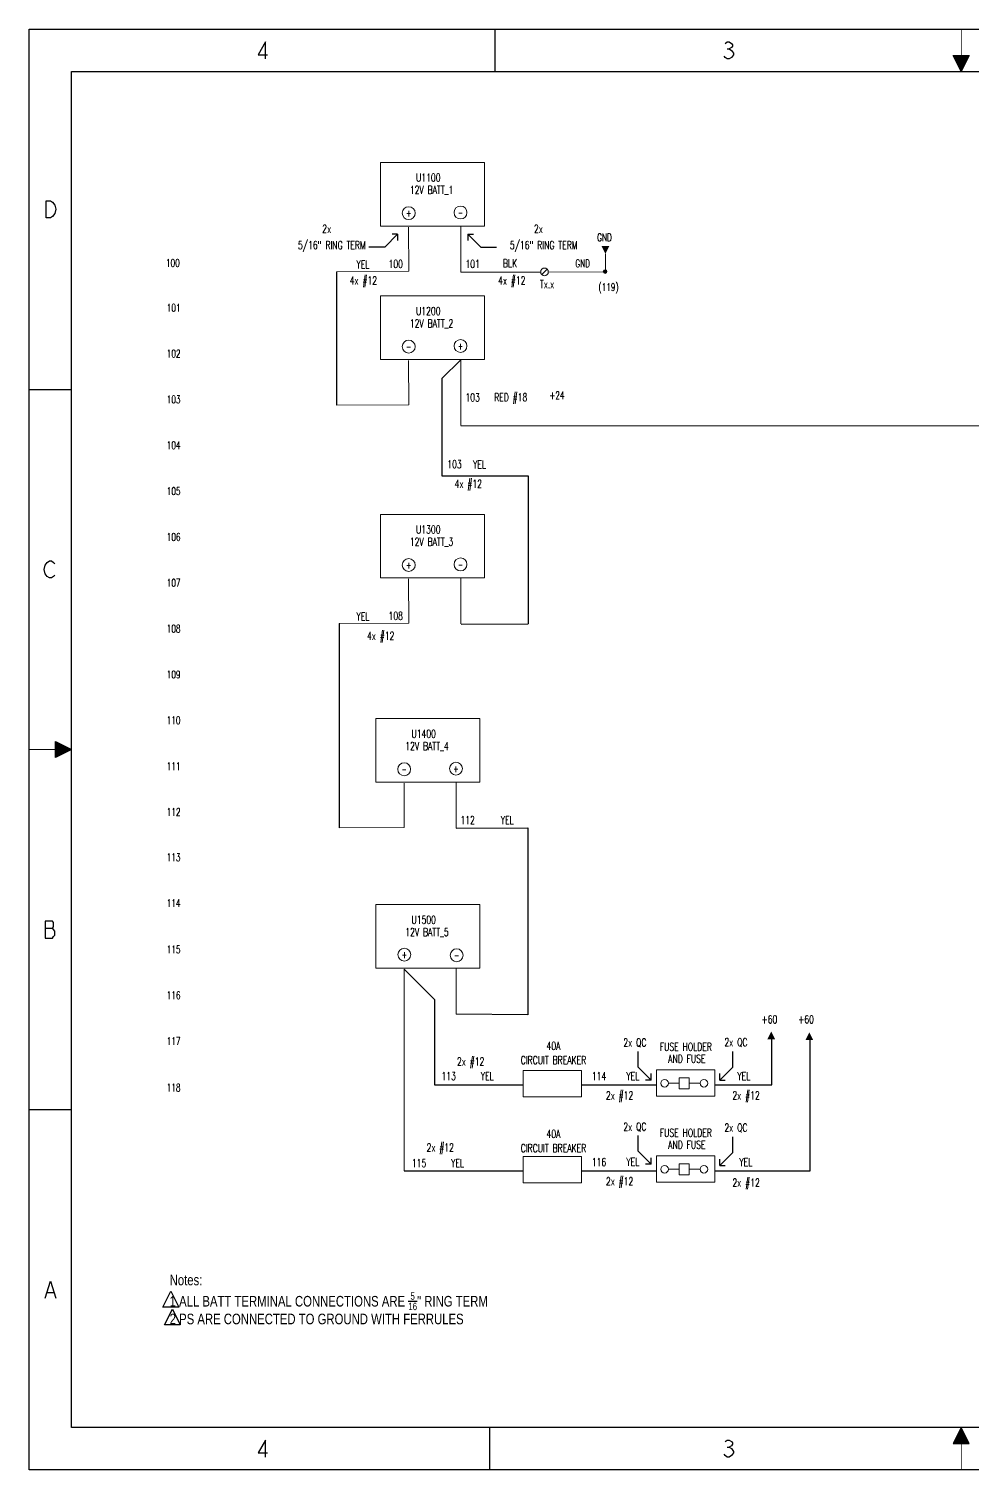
# Model space of a CAD drawing. Extents: x 0 to 22, y 0 to 17.
# Drawn here: x -0.01 to 11.13, y -0.01 to 17.01 of the extents above; entities that cross this region are included whole.
import ezdxf
from ezdxf.enums import TextEntityAlignment as Align
from ezdxf.lldxf.tags import DXFTag

# ---------------------------------------------------------------- set-up
doc = ezdxf.new("R2010")
doc.units = 0
doc.header["$LTSCALE"] = 1.21
doc.header["$MEASUREMENT"] = 0
for name, color, linetype, lineweight in [('FIELD', 3, 'HIDDEN2', 13), ('GRAPHIC', 2, 'Continuous', 13), ('OBJECT', 4, 'Continuous', 13), ('SCHEMATIC', 7, 'Continuous', 13), ('TEXT', 1, 'Continuous', 13)]:
    doc.layers.add(name, color=color, linetype=linetype, lineweight=lineweight)
doc.styles.get("Standard").update_dxf_attribs({"font": 'txt', "width": 0.8})
doc.styles.add('STNARROW', font='ROMANS', dxfattribs={"width": 0.7})
tags = doc.linetypes.add('HIDDEN2', pattern=[0.1875, 0.125, -0.0625]).pattern_tags.tags
tags[6:7] = [DXFTag(74, 4), DXFTag(75, 0), DXFTag(340, '0'), DXFTag(46, 1.0), DXFTag(50, 0.0), DXFTag(44, 0.0), DXFTag(45, 0.0)]
tags[4:5] = [DXFTag(74, 4), DXFTag(75, 0), DXFTag(340, '0'), DXFTag(46, 1.0), DXFTag(50, 0.0), DXFTag(44, 0.0), DXFTag(45, 0.0)]

# ---------------------------------------------------------------- blocks, each defined once
blk = doc.blocks.new('_WCONN')
at = {"layer": 'GRAPHIC'}
for radius in [0.03, 0.03, 0.0217, 0.0125]:
    blk.add_circle((0, 0), radius, dxfattribs=at)

msp = doc.modelspace()

# ---------------------------------------------------------------- hatches: boundary and pattern name
at = {"layer": 'GRAPHIC'}
for points in [[(6.8, 14.351), (6.845, 14.441), (6.755, 14.441)], [(8.757, 5.172), (8.712, 5.081), (8.802, 5.081)], [(9.207, 5.163), (9.162, 5.073), (9.252, 5.073)]]:
    msp.add_hatch(color=256, dxfattribs=at).paths.add_polyline_path(points)

# ---------------------------------------------------------------- linework, layer by layer
at = {"color": 7, "linetype": 'Continuous'}
for p, q in [((0, 0), (0, 17)), ((0, 17), (22, 17)), ((5.5, 16.5), (5.5, 17)), ((11, 16.5), (10.905, 16.69)), ((10.905, 16.69), (11.095, 16.69)), ((11.095, 16.69), (11, 16.5)), ((0.5, 0.5), (0.5, 16.5)), ((0.5, 16.5), (21.5, 16.5)), ((0, 12.75), (0.5, 12.75)), ((0.31, 8.405), (0.31, 8.595)), ((0.31, 8.595), (0.5, 8.5)), ((0.5, 8.5), (0.31, 8.405)), ((0, 4.25), (0.5, 4.25)), ((21.5, 0.5), (0.5, 0.5)), ((5.436, 0), (5.436, 0.5)), ((11, 0.5), (10.905, 0.31)), ((11.095, 0.31), (11, 0.5)), ((10.905, 0.31), (11.095, 0.31)), ((22, 0), (0, 0))]:
    msp.add_line(p, q, dxfattribs=at)
at = {"color": 2, "linetype": 'Continuous'}
for p, q in [((8.238, 16.767), (8.262, 16.767)), ((0.187, 6.392), (0.275, 6.392)), ((0.213, 2.092), (0.288, 2.092)), ((8.238, 0.267), (8.262, 0.267))]:
    msp.add_line(p, q, dxfattribs=at)
for p, q in [((4.347, 14.581), (4.195, 14.429)), ((4.347, 14.581), (4.282, 14.581)), ((4.347, 14.581), (4.347, 14.505)), ((5.177, 14.581), (5.329, 14.429)), ((5.177, 14.581), (5.177, 14.505)), ((5.177, 14.581), (5.242, 14.581)), ((4.195, 14.429), (4.009, 14.429)), ((5.329, 14.429), (5.515, 14.429)), ((3.625, 14.139), (3.625, 12.563)), ((5.093, 13.099), (4.87, 12.877)), ((4.87, 12.877), (4.87, 11.731)), ((5.093, 12.324), (12.201, 12.321)), ((4.87, 11.731), (5.889, 11.731)), ((5.889, 11.731), (5.889, 9.983)), ((3.656, 9.986), (3.656, 7.576)), ((5.098, 9.981), (5.889, 9.983)), ((5.039, 7.571), (5.885, 7.574)), ((5.885, 7.574), (5.885, 5.368)), ((4.423, 5.909), (4.782, 5.55)), ((4.782, 5.55), (4.782, 4.541)), ((5.885, 5.368), (5.039, 5.377)), ((8.765, 4.541), (8.765, 5.112)), ((9.215, 3.526), (9.215, 5.104)), ((7.187, 4.751), (7.187, 4.936)), ((8.302, 4.751), (8.302, 4.936)), ((7.339, 4.598), (7.187, 4.751)), ((7.339, 4.598), (7.273, 4.598)), ((7.339, 4.598), (7.339, 4.675)), ((8.149, 4.598), (8.302, 4.751)), ((8.149, 4.598), (8.149, 4.675)), ((8.149, 4.598), (8.215, 4.598)), ((4.782, 4.541), (5.83, 4.541)), ((6.518, 4.541), (7.403, 4.541)), ((8.092, 4.541), (8.765, 4.541)), ((7.187, 3.758), (7.187, 3.943)), ((8.302, 3.743), (8.302, 3.928)), ((7.339, 3.606), (7.187, 3.758)), ((8.149, 3.59), (8.302, 3.743)), ((7.339, 3.606), (7.273, 3.606)), ((7.339, 3.606), (7.339, 3.682)), ((8.149, 3.59), (8.149, 3.667)), ((8.149, 3.59), (8.215, 3.59)), ((4.426, 3.526), (5.83, 3.526)), ((6.518, 3.526), (7.403, 3.526)), ((8.092, 3.526), (9.215, 3.526)), ((1.578, 1.919), (1.672, 2.107)), ((1.672, 2.107), (1.766, 1.919)), ((1.766, 1.919), (1.578, 1.919)), ((1.595, 1.709), (1.689, 1.896)), ((1.689, 1.896), (1.782, 1.709)), ((1.782, 1.709), (1.595, 1.709))]:
    msp.add_line(p, q)
for points in [[(2.787, 16.65), (2.787, 16.85), (2.7, 16.7), (2.813, 16.7)], [(8.212, 16.833), (8.238, 16.85), (8.262, 16.85), (8.288, 16.833), (8.3, 16.817), (8.3, 16.8), (8.288, 16.783), (8.262, 16.767), (8.288, 16.75)], [(8.313, 16.7), (8.288, 16.667), (8.262, 16.65), (8.238, 16.65), (8.212, 16.667), (8.2, 16.683)], [(8.288, 16.75), (8.313, 16.717), (8.313, 16.7)], [(0.3, 14.825), (0.275, 14.792), (0.25, 14.775), (0.2, 14.775), (0.2, 14.975)], [(0.2, 14.975), (0.25, 14.975), (0.275, 14.958)], [(0.275, 14.958), (0.3, 14.925), (0.312, 14.875), (0.3, 14.825)], [(0.187, 10.675), (0.213, 10.708), (0.238, 10.725), (0.262, 10.725), (0.288, 10.708), (0.3, 10.692)], [(0.213, 10.542), (0.187, 10.575), (0.175, 10.625), (0.187, 10.675)], [(0.3, 10.558), (0.288, 10.542), (0.262, 10.525), (0.238, 10.525), (0.213, 10.542)], [(0.187, 6.475), (0.187, 6.275), (0.275, 6.275), (0.288, 6.292), (0.3, 6.308), (0.3, 6.358)], [(0.3, 6.358), (0.275, 6.392), (0.288, 6.408), (0.288, 6.458), (0.275, 6.475), (0.187, 6.475)], [(0.187, 2.025), (0.25, 2.225), (0.312, 2.025)], [(2.787, 0.15), (2.787, 0.35), (2.7, 0.2), (2.813, 0.2)], [(8.212, 0.333), (8.238, 0.35), (8.262, 0.35), (8.288, 0.333), (8.3, 0.317), (8.3, 0.3), (8.288, 0.283), (8.262, 0.267), (8.288, 0.25)], [(8.313, 0.2), (8.288, 0.167), (8.262, 0.15), (8.238, 0.15), (8.212, 0.167), (8.2, 0.183)], [(8.288, 0.25), (8.313, 0.217), (8.313, 0.2)]]:
    msp.add_lwpolyline(points, dxfattribs=at)
at = {"color": 7, "linetype": 'Continuous', "const_width": 0.01}
for points in [[(11, 17), (11, 16.69)], [(0, 8.5), (0.31, 8.5)], [(11, 0), (11, 0.31)]]:
    msp.add_lwpolyline(points, dxfattribs=at)
at = {"color": 7, "linetype": 'Continuous'}
for points in [[(11, 16.5), (10.905, 16.69), (11.095, 16.69)], [(0.31, 8.405), (0.31, 8.595), (0.5, 8.5)], [(11, 0.5), (11.095, 0.31), (10.905, 0.31)]]:
    msp.add_solid(points, dxfattribs=at)
at = {"layer": 'FIELD', "color": 7, "linetype": 'Continuous'}
for p, q in [((4.48, 14.144), (4.477, 14.666)), ((5.093, 14.135), (5.093, 14.675)), ((6.034, 14.133), (5.093, 14.135)), ((5.093, 12.324), (5.093, 13.099)), ((4.48, 12.569), (4.477, 13.091)), ((4.48, 9.991), (4.477, 10.513)), ((5.093, 9.982), (5.093, 10.521)), ((4.426, 7.581), (4.423, 8.103)), ((5.039, 7.572), (5.039, 8.112)), ((4.426, 3.526), (4.423, 5.909)), ((5.039, 5.377), (5.039, 5.917))]:
    msp.add_line(p, q, dxfattribs=at)
at = {"layer": 'GRAPHIC', "linetype": 'Continuous'}
msp.add_line((6.112, 14.167), (6.05, 14.106), dxfattribs=at)
msp.add_circle((6.081, 14.137), 0.0451, dxfattribs=at)
at = {"layer": 'OBJECT'}
for p, q in [((7.543, 4.561), (7.668, 4.561)), ((7.791, 4.562), (7.916, 4.562)), ((7.543, 3.547), (7.668, 3.547)), ((7.791, 3.547), (7.916, 3.547))]:
    msp.add_line(p, q, dxfattribs=at)
for points in [[(4.144, 15.428), (5.372, 15.428), (5.372, 14.677), (4.144, 14.677)], [(4.144, 13.852), (5.372, 13.852), (5.372, 13.102), (4.144, 13.102)], [(4.144, 11.274), (5.372, 11.274), (5.372, 10.524), (4.144, 10.524)], [(4.09, 8.865), (5.318, 8.865), (5.318, 8.114), (4.09, 8.114)], [(4.09, 6.67), (5.318, 6.67), (5.318, 5.919), (4.09, 5.919)], [(5.83, 4.711), (5.83, 4.401), (6.518, 4.401), (6.518, 4.711)], [(7.403, 4.719), (7.403, 4.409), (8.092, 4.409), (8.092, 4.719)], [(7.672, 4.624), (7.672, 4.495), (7.79, 4.495), (7.79, 4.624)], [(5.83, 3.697), (5.83, 3.387), (6.518, 3.387), (6.518, 3.697)], [(7.403, 3.705), (7.403, 3.394), (8.092, 3.394), (8.092, 3.705)], [(7.672, 3.609), (7.672, 3.481), (7.79, 3.48), (7.79, 3.609)]]:
    msp.add_lwpolyline(points, close=True, dxfattribs=at)
for centre in [(4.479, 14.83), (5.09, 14.837), (4.479, 13.255), (5.09, 13.262), (4.479, 10.677), (5.09, 10.684), (4.425, 8.267), (5.036, 8.274), (4.427, 6.079), (5.044, 6.072)]:
    msp.add_circle(centre, 0.076, dxfattribs=at)
at = {"layer": 'OBJECT', "linetype": 'Continuous'}
for centre in [(7.498, 4.561), (7.962, 4.561), (7.498, 3.547), (7.962, 3.547)]:
    msp.add_circle(centre, 0.0451, dxfattribs=at)
at = {"layer": 'SCHEMATIC'}
for p, q in [((6.8, 14.351), (6.8, 14.119)), ((4.48, 14.144), (3.625, 14.139)), ((6.796, 14.139), (6.126, 14.132)), ((4.48, 12.569), (3.625, 12.562)), ((4.48, 9.991), (3.656, 9.986)), ((4.426, 7.581), (3.656, 7.576))]:
    msp.add_line(p, q, dxfattribs=at)

# ---------------------------------------------------------------- block references
at = {"layer": 'TEXT', "xscale": -0.7213347840803505, "yscale": 0.7213347840803505, "zscale": 0.7213347840803505}
msp.add_blockref('_WCONN', (6.796, 14.14), dxfattribs=at)

# ---------------------------------------------------------------- texts
at = {"insert": (1.657, 2.302), "char_height": 0.125, "attachment_point": 1}
msp.add_mtext_dynamic_manual_height_columns('\\A1;Notes:\\P1 ALL BATT TERMINAL CONNECTIONS ARE {\\H0.7x;\\S5/16;}" RING TERM\\P2 PS ARE CONNECTED TO GROUND WITH FERRULES', width=4.82151, gutter_width=1, heights=[0.696], dxfattribs=at)
at = {"layer": 'TEXT', "style": 'STNARROW', "width": 0.7}
for s, height, p in [('12V BATT_1', 0.0944, (4.492, 15.057)), ('U1100', 0.0944, (4.565, 15.202)), ('100', 0.0902, (1.614, 14.197, -0.087)), ('101', 0.0902, (1.623, 13.668, -0.087)), ('U1200', 0.0944, (4.565, 13.627)), ('12V BATT_2', 0.0944, (4.492, 13.482)), ('102', 0.0902, (1.623, 13.127, -0.087)), ('103', 0.0902, (1.623, 12.586, -0.087)), ('104', 0.0902, (1.623, 12.045, -0.087)), ('105', 0.0902, (1.623, 11.504, -0.087)), ('U1300', 0.0944, (4.565, 11.049)), ('106', 0.0902, (1.623, 10.963, -0.087)), ('12V BATT_3', 0.0944, (4.492, 10.904)), ('107', 0.0902, (1.623, 10.422, -0.087)), ('108', 0.0902, (1.623, 9.881, -0.087)), ('109', 0.0902, (1.623, 9.34, -0.087)), ('110', 0.0902, (1.623, 8.799, -0.087)), ('U1400', 0.0944, (4.511, 8.639)), ('12V BATT_4', 0.0944, (4.438, 8.494)), ('111', 0.0902, (1.623, 8.258, -0.087)), ('112', 0.0902, (1.623, 7.717, -0.087)), ('113', 0.0902, (1.623, 7.183, -0.087)), ('114', 0.0902, (1.623, 6.642, -0.087)), ('U1500', 0.0944, (4.511, 6.444)), ('12V BATT_5', 0.0944, (4.438, 6.299)), ('115', 0.0902, (1.623, 6.095, -0.087)), ('116', 0.0902, (1.623, 5.554, -0.087)), ('117', 0.0902, (1.623, 5.013, -0.087)), ('118', 0.0902, (1.623, 4.465, -0.087))]:
    msp.add_text(s, height=height, dxfattribs=at).set_placement(p)
for s, height, p in [('+', 0.0787, (4.479, 14.79)), ('-', 0.0787, (5.09, 14.796)), ('GND', 0.0902, (6.789, 14.498, -0.029)), ('(119)', 0.0902, (6.837, 13.912, -0.029)), ('+', 0.0787, (5.09, 13.221)), ('-', 0.0787, (4.479, 13.214)), ('+', 0.0787, (4.479, 10.636)), ('-', 0.0787, (5.09, 10.643)), ('-', 0.0787, (4.425, 8.227)), ('+', 0.0787, (5.036, 8.233)), ('+', 0.0787, (4.427, 6.039)), ('-', 0.0787, (5.044, 6.032))]:
    msp.add_text(s, height=height, dxfattribs=at).set_placement(p, align=Align.CENTER)
for s, height, p in [('2x', 0.0944, (3.562, 14.599)), ('2x', 0.0944, (6.062, 14.599)), ('5/16" RING TERM', 0.09443, (3.971, 14.405)), ('5/16" RING TERM', 0.09443, (6.471, 14.405)), ('YEL', 0.0944, (4.015, 14.177)), ('100', 0.0944, (4.41, 14.183)), ('101', 0.0944, (5.318, 14.183)), ('BLK', 0.0944, (5.758, 14.191)), ('GND', 0.0902, (6.618, 14.191)), ('4x #12', 0.0944, (4.105, 13.988)), ('4x #12', 0.0944, (5.857, 13.988)), ('Tx.x', 0.0944, (6.196, 13.943)), ('103', 0.0944, (5.318, 12.608)), ('RED #18', 0.0944, (5.878, 12.609)), ('+24', 0.0902, (6.317, 12.634)), ('103', 0.0944, (5.104, 11.819)), ('YEL', 0.0944, (5.39, 11.818)), ('4x #12', 0.0944, (5.343, 11.588)), ('YEL', 0.0944, (4.015, 10.024)), ('108', 0.0944, (4.41, 10.03)), ('4x #12', 0.0944, (4.309, 9.795)), ('112', 0.0944, (5.259, 7.62)), ('YEL', 0.0944, (5.718, 7.62)), ('+60', 0.0944, (8.829, 5.268)), ('+60', 0.0944, (9.261, 5.268)), ('2x #12', 0.0944, (5.371, 4.77)), ('113', 0.0944, (5.036, 4.598)), ('YEL', 0.0944, (5.482, 4.598)), ('114', 0.0944, (6.81, 4.598)), ('YEL', 0.0944, (7.2, 4.598)), ('YEL', 0.0944, (8.51, 4.598)), ('2x #12', 0.0944, (7.129, 4.371)), ('2x #12', 0.0944, (8.622, 4.371)), ('2x #12', 0.0944, (5.012, 3.756)), ('115', 0.0944, (4.686, 3.572)), ('YEL', 0.0944, (5.132, 3.572)), ('116', 0.0944, (6.81, 3.584)), ('YEL', 0.0944, (7.2, 3.586)), ('YEL', 0.0944, (8.534, 3.584)), ('2x #12', 0.0944, (7.129, 3.357)), ('2x #12', 0.0944, (8.622, 3.341))]:
    msp.add_text(s, height=height, dxfattribs=at).set_placement(p, align=Align.RIGHT)
for s, height, p in [('40A', 0.0944, (6.187, 5.002)), ('2x QC', 0.0944, (7.148, 5.037)), ('FUSE HOLDER', 0.09443, (7.749, 4.992)), ('2x QC', 0.0944, (8.341, 5.041)), ('CIRCUIT BREAKER', 0.09443, (6.187, 4.834)), ('AND FUSE', 0.0944, (7.761, 4.85)), ('2x QC', 0.0944, (7.148, 4.044)), ('2x QC', 0.0944, (8.341, 4.033)), ('40A', 0.0944, (6.187, 3.963)), ('FUSE HOLDER', 0.09443, (7.749, 3.977)), ('CIRCUIT BREAKER', 0.09443, (6.187, 3.795)), ('AND FUSE', 0.0944, (7.761, 3.835))]:
    msp.add_text(s, height=height, dxfattribs=at).set_placement(p, align=Align.MIDDLE)

doc.saveas('drawing.dxf')
